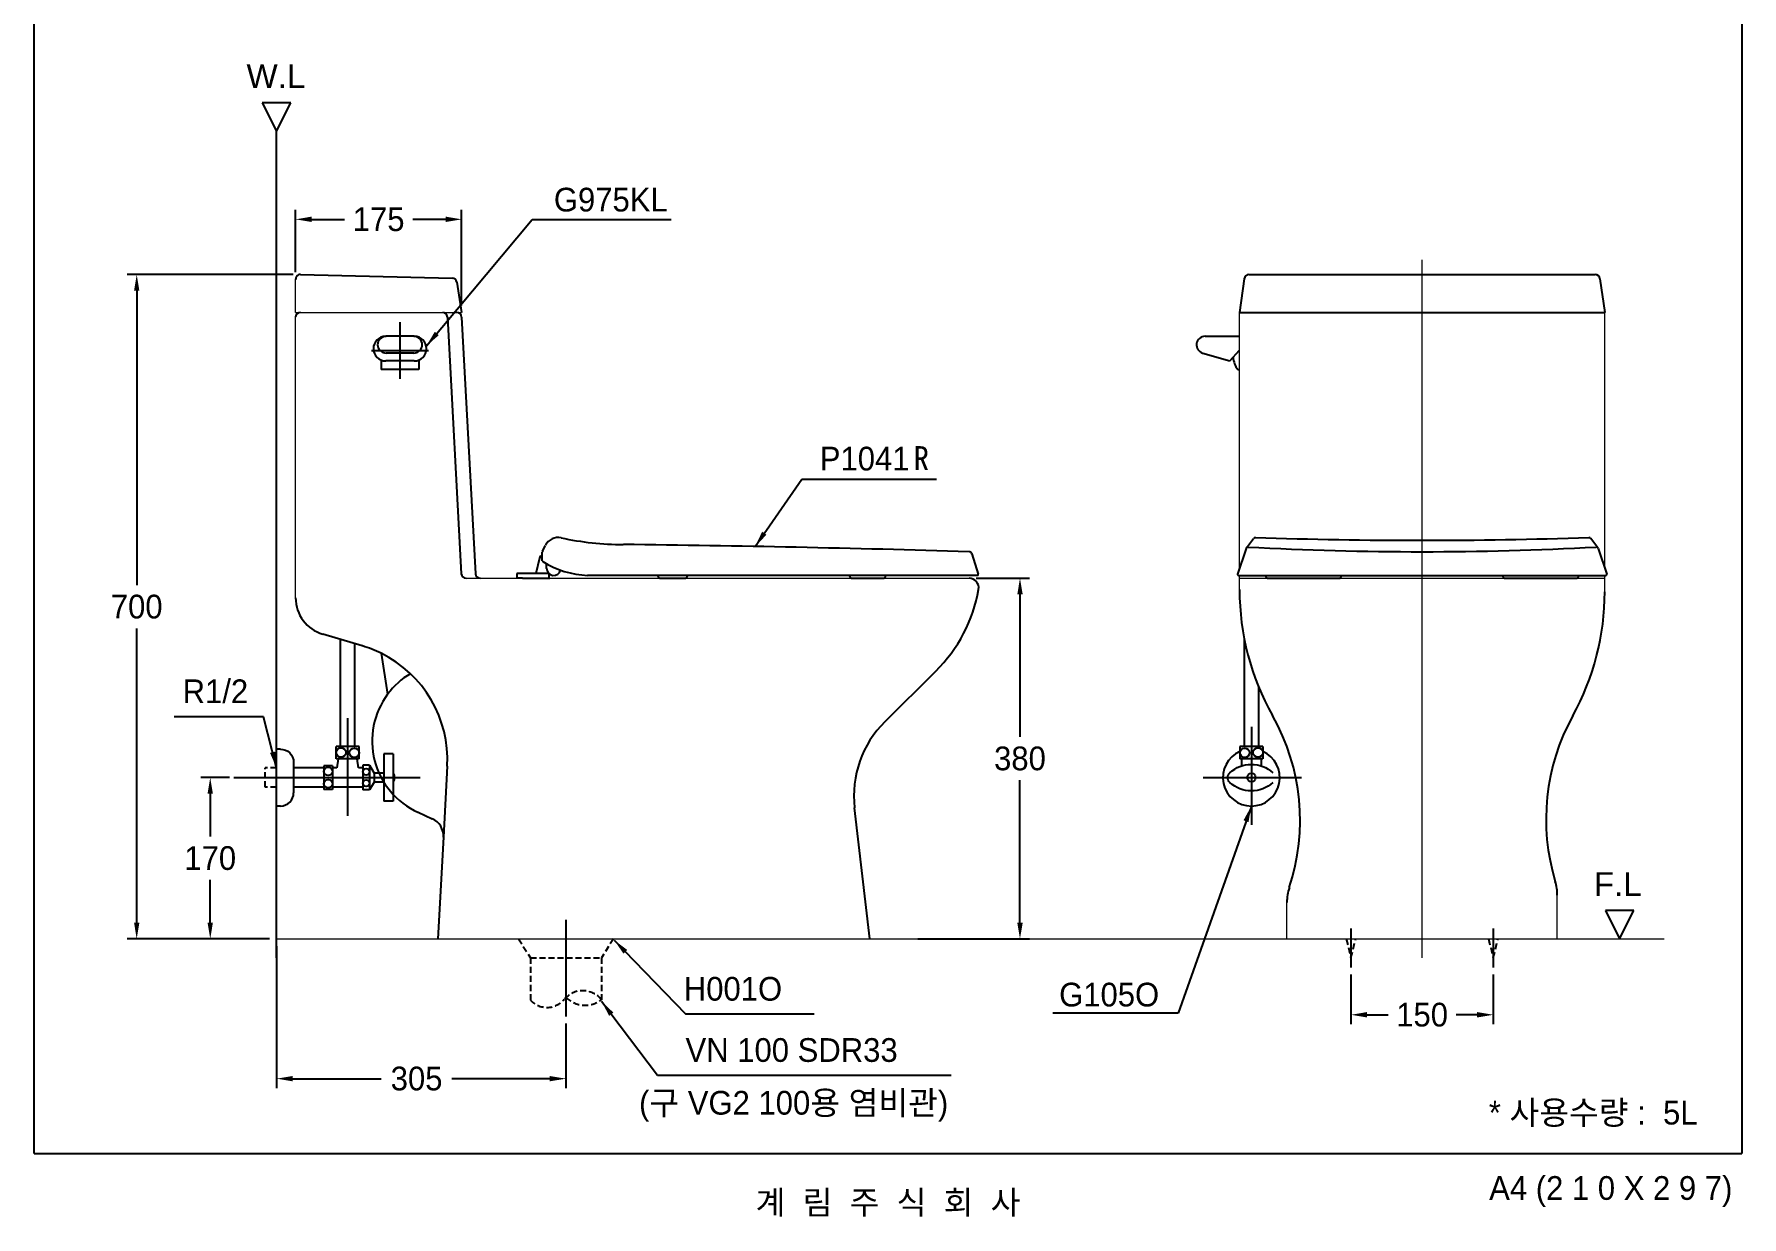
# Model space of a CAD drawing. Header units: millimetres. Extents: x 0 to 1800, y -67 to 2530.
# Drawn here: x 0 to 1800, y -67 to 1179 of the extents above; entities that cross this region are included whole.
import ezdxf
from ezdxf.enums import TextEntityAlignment as Align
from ezdxf.lldxf.tags import DXFTag

# ---------------------------------------------------------------- set-up
doc = ezdxf.new("R2010")
doc.units = ezdxf.units.MM
doc.linetypes.add('DASHED2', pattern=[9.525, 6.35, -3.175])
for name, color, linetype in [('TEXT', 7, 'Continuous'), ('내부선 및 부속', 4, 'Continuous'), ('도각라인', 7, 'Continuous'), ('외형선', 3, 'Continuous'), ('점선', 6, 'DASHED2'), ('중심선', 1, 'DASHED'), ('치수선', 7, 'Continuous')]:
    doc.layers.add(name, color=color, linetype=linetype)
doc.styles.add('____', font='')
doc.styles.add('타이틀', font='H2GTRM.TTF', dxfattribs={"height": 25})
doc.styles.add('타이틀2(바탕체)', font='', dxfattribs={"height": 25})
doc.styles.get('____').set_extended_font_data('굴림')
doc.styles.get('타이틀2(바탕체)').set_extended_font_data('BatangChe')
tags = doc.linetypes.add('DASHDOT', pattern=[70, 31, -13, 13, -13]).pattern_tags.tags
tags[10:11] = [DXFTag(74, 4), DXFTag(75, 0), DXFTag(340, '0'), DXFTag(46, 0.0), DXFTag(50, 0.0), DXFTag(44, 0.0), DXFTag(45, 0.0)]
tags[8:9] = [DXFTag(74, 4), DXFTag(75, 0), DXFTag(340, '0'), DXFTag(46, 0.0), DXFTag(50, 0.0), DXFTag(44, 0.0), DXFTag(45, 0.0)]
tags[6:7] = [DXFTag(74, 4), DXFTag(75, 0), DXFTag(340, '0'), DXFTag(46, 0.0), DXFTag(50, 0.0), DXFTag(44, 0.0), DXFTag(45, 0.0)]
tags[4:5] = [DXFTag(74, 4), DXFTag(75, 0), DXFTag(340, '0'), DXFTag(46, 0.0), DXFTag(50, 0.0), DXFTag(44, 0.0), DXFTag(45, 0.0)]
tags = doc.linetypes.add('DASHED', pattern=[25.72, 12.86, -12.86]).pattern_tags.tags
tags[6:7] = [DXFTag(74, 4), DXFTag(75, 0), DXFTag(340, '0'), DXFTag(46, 0.0), DXFTag(50, 0.0), DXFTag(44, 0.0), DXFTag(45, 0.0)]
tags[4:5] = [DXFTag(74, 4), DXFTag(75, 0), DXFTag(340, '0'), DXFTag(46, 0.0), DXFTag(50, 0.0), DXFTag(44, 0.0), DXFTag(45, 0.0)]
doc.dimstyles.new('MSADIM', dxfattribs={"dimtxt": 33, "dimasz": 17, "dimexe": 10, "dimexo": 7.5, "dimgap": 10, "dimtad": 0, "dimtih": 1, "dimtoh": 1, "dimdec": 0, "dimzin": 1, "dimdsep": 46, "dimtxsty": '____', "dimcen": 11.25, "dimadec": 0, "dimazin": 0, "dimtfac": 1, "dimtdec": 0, "dimtix": 1, "dimtmove": 0, "dimatfit": 3, "dimfxl": 1, "dimtolj": 1, "dimtzin": 1, "dimarcsym": 0})

# ---------------------------------------------------------------- blocks, each defined once
blk = doc.blocks.new('*D6')
at = {"layer": '치수선', "color": 0, "linetype": 'Continuous', "lineweight": -2, "transparency": 16777216}
for p, q in [((255.5, 218.5), (255.5, 68.7)), ((560.5, 136.7), (560.5, 68.7)), ((272.5, 78.7), (365.8, 78.7)), ((543.5, 78.7), (440.4, 78.7))]:
    blk.add_line(p, q, dxfattribs=at)
at = {"layer": '치수선', "color": 0, "linetype": 'Continuous', "transparency": 16777216}
for points in [[(272.5, 81.5), (272.5, 75.9), (255.5, 78.7)], [(543.5, 81.5), (543.5, 75.9), (560.5, 78.7)]]:
    blk.add_solid(points, dxfattribs=at)
at = {"layer": '치수선', "color": 0, "linetype": 'Continuous', "transparency": 16777216, "insert": (403.1, 78.7), "char_height": 25, "attachment_point": 5, "style": '____'}
blk.add_mtext('\\A1;305', dxfattribs=at)
blk = doc.blocks.new('*D7')
at = {"layer": '치수선', "color": 0, "linetype": 'Continuous', "lineweight": -2, "transparency": 16777216}
for p, q in [((206, 396), (175.6, 396)), ((185.6, 379), (185.6, 333.8)), ((185.6, 243), (185.6, 288.1)), ((248, 226), (175.6, 226))]:
    blk.add_line(p, q, dxfattribs=at)
at = {"layer": '치수선', "color": 0, "linetype": 'Continuous', "transparency": 16777216}
for points in [[(182.8, 379), (188.4, 379), (185.6, 396)], [(182.8, 243), (188.4, 243), (185.6, 226)]]:
    blk.add_solid(points, dxfattribs=at)
at = {"layer": '치수선', "color": 0, "linetype": 'Continuous', "transparency": 16777216, "insert": (185.6, 311), "char_height": 25, "attachment_point": 5, "style": '____'}
blk.add_mtext('\\A1;170', dxfattribs=at)
blk = doc.blocks.new('*D8')
at = {"layer": '치수선', "color": 0, "linetype": 'Continuous', "lineweight": -2, "transparency": 16777216}
for p, q in [((273.1, 926), (98.1, 926)), ((108.1, 909), (108.1, 598.8)), ((108.1, 243), (108.1, 553.1)), ((248, 226), (98.1, 226))]:
    blk.add_line(p, q, dxfattribs=at)
at = {"layer": '치수선', "color": 0, "linetype": 'Continuous', "transparency": 16777216}
for points in [[(105.3, 909), (110.9, 909), (108.1, 926)], [(105.3, 243), (110.9, 243), (108.1, 226)]]:
    blk.add_solid(points, dxfattribs=at)
at = {"layer": '치수선', "color": 0, "linetype": 'Continuous', "transparency": 16777216, "insert": (108.1, 576), "char_height": 25, "attachment_point": 5, "style": '____'}
blk.add_mtext('\\A1;700', dxfattribs=at)
blk = doc.blocks.new('*D10')
at = {"layer": '치수선', "color": 0, "linetype": 'Continuous', "lineweight": -2, "transparency": 16777216}
for p, q in [((993.1, 606), (1049.1, 606)), ((1039.1, 589), (1039.1, 438.8)), ((1039.1, 243), (1039.1, 393.1)), ((931.4, 226), (1049.1, 226))]:
    blk.add_line(p, q, dxfattribs=at)
at = {"layer": '치수선', "color": 0, "linetype": 'Continuous', "transparency": 16777216}
for points in [[(1036.3, 589), (1042, 589), (1039.1, 606)], [(1036.3, 243), (1042, 243), (1039.1, 226)]]:
    blk.add_solid(points, dxfattribs=at)
at = {"layer": '치수선', "color": 0, "linetype": 'Continuous', "transparency": 16777216, "insert": (1039.1, 416), "char_height": 25, "attachment_point": 5, "style": '____'}
blk.add_mtext('\\A1;380', dxfattribs=at)
blk = doc.blocks.new('*D12')
at = {"layer": '치수선', "color": 0, "linetype": 'Continuous', "lineweight": -2, "transparency": 16777216}
for p, q in [((1388, 188.5), (1388, 136)), ((1538, 188.5), (1538, 136)), ((1405, 146), (1427.1, 146)), ((1521, 146), (1498.9, 146))]:
    blk.add_line(p, q, dxfattribs=at)
at = {"layer": '치수선', "color": 0, "linetype": 'Continuous', "transparency": 16777216}
for points in [[(1405, 148.9), (1405, 143.2), (1388, 146)], [(1521, 148.9), (1521, 143.2), (1538, 146)]]:
    blk.add_solid(points, dxfattribs=at)
at = {"layer": '치수선', "color": 0, "linetype": 'Continuous', "transparency": 16777216, "insert": (1463, 146), "char_height": 25, "attachment_point": 5, "style": '____'}
blk.add_mtext('\\A1;150', dxfattribs=at)
blk = doc.blocks.new('*D13')
at = {"layer": '치수선', "color": 0, "linetype": 'Continuous', "lineweight": -2, "transparency": 16777216}
for p, q in [((275.6, 928.5), (275.6, 994.2)), ((450.6, 893.5), (450.6, 994.2)), ((292.6, 984.2), (327.1, 984.2)), ((433.6, 984.2), (399, 984.2))]:
    blk.add_line(p, q, dxfattribs=at)
at = {"layer": '치수선', "color": 0, "linetype": 'Continuous', "transparency": 16777216}
for points in [[(292.6, 987.1), (292.6, 981.4), (275.6, 984.2)], [(433.6, 987.1), (433.6, 981.4), (450.6, 984.2)]]:
    blk.add_solid(points, dxfattribs=at)
at = {"layer": '치수선', "color": 0, "linetype": 'Continuous', "transparency": 16777216, "insert": (363.1, 984.2), "char_height": 25, "attachment_point": 5, "style": '____'}
blk.add_mtext('\\A1;175', dxfattribs=at)

msp = doc.modelspace()

# ---------------------------------------------------------------- linework, layer by layer
at = {"layer": '내부선 및 부속', "linetype": 'Continuous', "lineweight": 18}
for p, q in [((280.6, 886), (445.6, 886)), ((1270.5, 886), (1655.5, 886)), ((455.2, 606), (470.2, 606)), ((1270.5, 606), (1655.5, 606))]:
    msp.add_line(p, q, dxfattribs=at)
at = {"layer": '내부선 및 부속', "lineweight": 18}
msp.add_line((280.6, 886), (445.6, 886), dxfattribs=at)
at = {"layer": '내부선 및 부속'}
for p, q in [((1270.5, 886), (1655.5, 886)), ((435.6, 881.2), (450.2, 610.7)), ((535.6, 624.5), (535.6, 633.5)), ((535.8, 634.4), (538.9, 640.7)), ((988.2, 631.9), (995.2, 610.3)), ((1277.5, 637.5), (1268.4, 610.3)), ((1277.8, 638.1), (1285.2, 648)), ((1648.2, 638.1), (1640.8, 648)), ((1648.5, 637.5), (1657.6, 610.3)), ((540.1, 616.4), (540.1, 621.3)), ((994.2, 609), (583.4, 609)), ((1269.4, 609), (1656.6, 609)), ((435.4, 408), (431.3, 333.3))]:
    msp.add_line(p, q, dxfattribs=at)
at = {"layer": '내부선 및 부속', "linetype": 'Continuous'}
for p, q in [((400.6, 861), (370.6, 861)), ((1234.2, 861), (1270.5, 861)), ((1260.2, 835), (1270.5, 846.2)), ((365.6, 836), (365.6, 826)), ((400.6, 835), (370.6, 835)), ((400.2, 843.3), (370.9, 843.3)), ((405.6, 836), (405.6, 826)), ((1231.7, 843.3), (1260.2, 835)), ((405.6, 826), (365.6, 826)), ((1268.7, 826), (1270.5, 826)), ((532.7, 627.2), (528.7, 611)), ((542.5, 611), (508.6, 611)), ((508.6, 611), (508.6, 606)), ((514.9, 606), (508.6, 606)), ((514.9, 606), (542.6, 606)), ((542.1, 606), (543.7, 606)), ((542.6, 610.9), (542.6, 606)), ((657.5, 609), (657.5, 608.5)), ((660, 606), (686, 606)), ((688.5, 609), (688.5, 608.5)), ((859.5, 609), (859.5, 608.5)), ((862, 606), (895, 606)), ((897.5, 609), (897.5, 608.5)), ((1298, 609), (1298, 608.5)), ((1300.5, 606), (1375.5, 606)), ((1378, 609), (1378, 608.5)), ((1548, 609), (1548, 608.5)), ((1550.5, 606), (1625.5, 606)), ((1628, 609), (1628, 608.5)), ((323, 428.7), (323, 541.5)), ((1275.5, 542.3), (1275.5, 428.7)), ((338, 428.7), (338, 537.1)), ((1290.5, 492), (1290.5, 428.7)), ((259.5, 426), (255.5, 426)), ((342.5, 428.7), (318.5, 428.7)), ((318.5, 415.7), (318.5, 428.7)), ((342.5, 415.7), (318.5, 415.7)), ((320.5, 415.7), (319, 406.2)), ((342, 406.2), (340.5, 415.7)), ((342.5, 415.7), (342.5, 428.7)), ((368.5, 421), (368.5, 371)), ((378.5, 421), (368.5, 421)), ((378.5, 421), (378.5, 371)), ((1271, 428.7), (1271, 415.7)), ((1295, 428.7), (1271, 428.7)), ((1295, 415.7), (1271, 415.7)), ((1272.5, 415.7), (1272.5, 408.3)), ((1293.5, 415.7), (1293.5, 408.3)), ((1295, 428.7), (1295, 415.7)), ((273.5, 412), (273.5, 380)), ((305.5, 406.2), (273.5, 406.2)), ((305.5, 408.5), (305.5, 383.5)), ((314.5, 408.5), (305.5, 408.5)), ((314.5, 408.5), (314.5, 383.5)), ((319, 406.2), (314.5, 406.2)), ((346.5, 406.2), (342, 406.2)), ((353.5, 409), (346.5, 409)), ((346.5, 409), (346.5, 383)), ((353.5, 409), (353.5, 383)), ((353.5, 409), (358.5, 400.7)), ((358.5, 400.7), (358.5, 391.2)), ((368.5, 400.7), (358.5, 400.7)), ((305.5, 385.7), (273.5, 385.7)), ((314.5, 383.5), (305.5, 383.5)), ((346.5, 385.7), (314.5, 385.7)), ((353.5, 383), (346.5, 383)), ((358.5, 391.2), (353.5, 383)), ((368.5, 391.2), (358.5, 391.2)), ((259.5, 366), (255.5, 366)), ((378.5, 371), (368.5, 371))]:
    msp.add_line(p, q, dxfattribs=at)
at = {"layer": '내부선 및 부속', "linetype": 'Continuous', "flags": 128}
for points in [[(259.5, 426, -0.414214), (273.5, 412)], [(378.5, 400.5, -0.31563), (378.5, 391.5)], [(1260.3, 390.8, -0.44), (1260.3, 401.1)], [(1260.3, 401.1, -0.388889), (1305.7, 401.1)], [(1305.7, 390.8, -0.388889), (1260.3, 390.8)]]:
    msp.add_lwpolyline(points, format="xyb", dxfattribs=at)
at = {"layer": '내부선 및 부속', "linetype": 'Continuous'}
for centre, radius in [((323.5, 422.4), 5), ((337.5, 422.1), 5), ((1276, 422.1), 5), ((1290, 422.4), 5), ((310, 402.5), 4.5), ((350, 402), 3.5), ((1283, 396), 4.5), ((310, 389.5), 4.5), ((350, 390), 3.5)]:
    msp.add_circle(centre, radius, dxfattribs=at)
at = {"layer": '내부선 및 부속'}
for centre, radius, start, end in [((430.6, 881), 5, 3.0961, 90), ((552.4, 634), 15, 77.9144, 153.4349), ((621.4, 956.6), 315, 257.9144, 269.9304), ((1287.2, 646.4), 2.5, 88.0717, 141.3402), ((1463, 5869), 5223, 268.0717, 271.9283), ((1638.8, 646.4), 2.5, 38.6598, 91.9283), ((537.6, 633.5), 2, 153.4349, 180), ((385.9, -19316), 19959, 88.27855, 89.32486), ((985.4, 631), 3, 17.7447, 88.2785), ((1279.4, 636.9), 2, 86.9292, 161.5651), ((1463, 4059), 3425, 266.9292, 273.0708), ((1646.6, 636.9), 2, 18.4349, 93.0708), ((536.6, 624.5), 1, 180, 238.3924), ((588.5, 708.8), 100, 238.3924, 267.0902), ((547.6, 616.5), 7.5, 180.1051, 345.9993), ((455.2, 611), 5, 183.0961, 270), ((994.2, 610), 1, 270, 17.7447), ((1269.4, 610), 1, 161.5651, 270), ((1656.6, 610), 1, 270, 18.4349), ((310.6, 414.8), 125, 356.884, 63.841), ((438.7, 434.5), 82.5, 120.6795, 143.2339)]:
    msp.add_arc(centre, radius, start, end, dxfattribs=at)
at = {"layer": '내부선 및 부속', "linetype": 'Continuous'}
for centre, radius, start, end in [((370.6, 848), 13, 90, 270), ((370.9, 852.1), 8.82, 90, 270), ((400.2, 852.1), 8.82, 270, 90), ((400.6, 848), 13, 270, 90), ((1234.2, 852), 9, 90, 253.6627), ((1288.7, 841), 25, 184.7191, 216.8699), ((537.6, 626), 5, 113.5697, 165.8872), ((660, 608.5), 2.5, 180, 270), ((686, 608.5), 2.5, 270, 0), ((862, 608.5), 2.5, 180, 270), ((895, 608.5), 2.5, 270, 0), ((1300.5, 608.5), 2.5, 180, 270), ((1375.5, 608.5), 2.5, 270, 0), ((1550.5, 608.5), 2.5, 180, 270), ((1625.5, 608.5), 2.5, 270, 0), ((1283, 396), 30, 113.5781, 66.4217), ((259.5, 380), 14, 270, 360)]:
    msp.add_arc(centre, radius, start, end, dxfattribs=at)
at = {"layer": '도각라인', "color": 7}
for p, q in [((0, 0), (0, 2530)), ((1800, 2530), (1800, 0)), ((0, 0), (1800, 0))]:
    msp.add_line(p, q, dxfattribs=at)
at = {"layer": '외형선', "linetype": 'Continuous'}
for p, q in [((270.5, 1107.1), (240.5, 1107.1)), ((240.5, 1107.1), (255.5, 1077.1)), ((255.5, 1077.1), (270.5, 1107.1)), ((1686.2, 256), (1656.2, 256)), ((1656.2, 256), (1671.2, 226)), ((1671.2, 226), (1686.2, 256))]:
    msp.add_line(p, q, dxfattribs=at)
at = {"layer": '외형선'}
for p, q in [((255.5, 206), (255.5, 1077.1)), ((280.7, 926), (440.7, 922.3)), ((445.5, 918.1), (450.6, 886)), ((1275.5, 921.7), (1270.5, 886)), ((1280.5, 926), (1645.5, 926)), ((1650.4, 921.7), (1655.5, 886)), ((450.6, 881.2), (465.2, 610.7)), ((345.9, 534.7), (304.3, 547)), ((365.7, 527), (372.6, 483.9)), ((896.6, 454.8), (950.5, 508.2)), ((880.8, 226), (864.8, 364.1)), ((404.6, 359.4), (419.6, 352.6)), ((431.3, 333.3), (425.5, 226))]:
    msp.add_line(p, q, dxfattribs=at)
at = {"layer": '외형선', "lineweight": 18}
for p, q in [((275.6, 886), (275.6, 921)), ((275.6, 886), (280.6, 886)), ((445.6, 886), (450.6, 886))]:
    msp.add_line(p, q, dxfattribs=at)
at = {"layer": '외형선', "linetype": 'Continuous', "lineweight": 18}
for p, q in [((1270.5, 616.5), (1270.5, 886)), ((1655.5, 616.5), (1655.5, 886)), ((275.6, 585.4), (275.6, 881)), ((275.6, 585.4), (275.6, 881)), ((470.2, 606), (985.6, 606)), ((1270.5, 594), (1270.5, 609)), ((1655.5, 591.7), (1655.5, 609)), ((1605.5, 226), (1605.5, 271.9)), ((1320.5, 226), (1320.5, 264.3)), ((255.5, 226), (1320.5, 226)), ((1320.5, 226), (1718, 226))]:
    msp.add_line(p, q, dxfattribs=at)
at = {"layer": '외형선'}
for centre, radius, start, end in [((280.6, 921), 5, 88.6962, 180), ((440.6, 917.3), 5, 8.9495, 88.6962), ((1280.5, 921), 5, 90, 171.9497), ((1645.5, 921), 5, 8.0503, 90), ((280.6, 881), 5, 90, 180), ((445.6, 881), 5, 3.1782, 90), ((470.2, 611), 5, 183.0961, 270), ((837.8, 621.8), 160, 314.7519, 350.0766), ((985.6, 596), 10, 350.0766, 90), ((315.6, 585.4), 40, 180, 253.5686), ((1540.5, 594), 270, 180, 209.4385), ((1385.5, 591.7), 270, 331.034, 0), ((310.6, 414.8), 125, 63.841, 73.5686), ((438.7, 434.5), 82.5, 143.2339, 245.5641), ((974.1, 376.7), 110, 134.7519, 186.5958), ((1109.4, 350.7), 225, 341.6971, 29.4385), ((1818.6, 352), 225, 151.034, 196.932), ((411.4, 334.4), 20, 356.884, 65.5641), ((1370.5, 264.3), 50, 161.6971, 180), ((1555.5, 271.9), 50, 0, 16.932)]:
    msp.add_arc(centre, radius, start, end, dxfattribs=at)
at = {"layer": '점선'}
for p, q in [((243.5, 385.7), (243.5, 406.2)), ((255.5, 406.2), (243.5, 406.2)), ((255.5, 385.7), (243.5, 385.7)), ((510.5, 226), (523, 206)), ((610.5, 226), (598, 206)), ((1383, 226), (1388, 206)), ((1388, 206), (1393, 226)), ((1533, 226), (1538, 206)), ((1538, 206), (1543, 226)), ((523, 206), (523, 161.5)), ((523, 206), (598, 206)), ((598, 206), (598, 161.8))]:
    msp.add_line(p, q, dxfattribs=at)
for centre, radius, start, end in [((540.5, 177.4), 23.6, 222.2205, 320.2275), ((578.2, 146), 25.4, 38.5927, 140.2275), ((580.7, 185.4), 29.3, 226.4632, 306.3085)]:
    msp.add_arc(centre, radius, start, end, dxfattribs=at)
at = {"layer": '중심선', "lineweight": 18}
for p, q in [((1463, 872), (1463, 941.5)), ((1463, 206), (1463, 886))]:
    msp.add_line(p, q, dxfattribs=at)
at = {"layer": '중심선'}
for p, q in [((385.6, 876), (385.6, 816)), ((355.6, 846), (415.6, 846))]:
    msp.add_line(p, q, dxfattribs=at)
at = {"layer": '중심선', "linetype": 'DASHDOT'}
for p, q in [((330.5, 355.7), (330.5, 458.7)), ((1283, 449.4), (1283, 346.3)), ((210.5, 396), (406.9, 396)), ((1232.2, 396), (1335.8, 396)), ((560.5, 246), (560.5, 144.2)), ((1388, 237.1), (1388, 196)), ((1538, 237.1), (1538, 196))]:
    msp.add_line(p, q, dxfattribs=at)
at = {"layer": '치수선', "linetype": 'Continuous'}
for p, q in [((542, 984.2), (671.4, 984.2)), ((703.4, 147.1), (822.3, 147.1)), ((1188.9, 147.6), (1073.9, 147.6)), ((674.2, 82.4), (966.6, 82.4))]:
    msp.add_line(p, q, dxfattribs=at)

# ---------------------------------------------------------------- texts
at = {"layer": 'TEXT', "style": '타이틀'}
for s, p in [('P1041', (875.4, 732.1)), ('* 사용수량 :  5L', (1643.3, 42.9))]:
    msp.add_text(s, height=25, dxfattribs=at).set_placement(p, align=Align.MIDDLE_CENTER)
at = {"layer": 'TEXT', "char_height": 25, "attachment_point": 1, "line_spacing_factor": 0.963855, "style": '타이틀'}
for s, insert, width in [('\\fArial;W.L', (223.8, 1147.7), 248.993), ('\\A1;G975KL', (547.8, 1017.5), 248.993), ('\\fArial;F.L', (1644, 296.3), 248.993), ('\\A1; G105O', (1071.3, 179.8), 248.993), ('\\A1;VN 100 SDR33', (686.6, 121.4), 379.657), ('\\A1;(구 VG2 100{\\fGulim|b0|i0|c129|p50;용 염비관)}', (637.6, 65.8), 379.657)]:
    msp.add_mtext(s, dxfattribs=dict(at, insert=insert, width=width))
at = {"layer": 'TEXT', "insert": (927, 745.2), "char_height": 25, "attachment_point": 1, "style": '타이틀2(바탕체)'}
msp.add_mtext_dynamic_manual_height_columns('R', width=94.561, gutter_width=125, heights=[0], dxfattribs=at)
at = {"layer": '도각라인', "style": '타이틀'}
msp.add_text('A4 (2 1 0 X 2 9 7)', height=25, dxfattribs=at).set_placement((1790, -36.5), align=Align.MIDDLE_RIGHT)
msp.add_text('계  림  주  식  회  사', height=25, dxfattribs=at).set_placement((900, -51.7), align=Align.MIDDLE_CENTER)
at = {"layer": '치수선', "linetype": 'Continuous', "char_height": 25, "attachment_point": 1, "line_spacing_factor": 0.963855, "style": '타이틀'}
for s, insert, width in [('\\A1;R1/2', (156.5, 499.4), 248.993), ('\\A1; H001O', (675.7, 185.9), 361.787)]:
    msp.add_mtext(s, dxfattribs=dict(at, insert=insert, width=width))

# ---------------------------------------------------------------- dimensions: what is measured, and where the dimension line sits
at = {"layer": '치수선', "linetype": 'Continuous'}
for base, p1, p2, picture, middle in [((450.6, 984.2), (275.6, 921), (450.6, 886), '*D13', (363.1, 984.2)), ((1538, 146), (1388, 196), (1538, 196), '*D12', (1463, 146))]:
    dim = msp.add_linear_dim(base=base, p1=p1, p2=p2, dimstyle='MSADIM', override={"dimtxt": 25}, dxfattribs=at)
    dim.commit()
    dim.dimension.update_dxf_attribs({"geometry": picture, "text_midpoint": middle})
for base, p1, p2, picture, middle in [((108.1, 226), (280.6, 926), (255.5, 226), '*D8', (108.1, 576)), ((1039.1, 606), (923.9, 226), (985.6, 606), '*D10', (1039.1, 416)), ((185.6, 226), (213.5, 396), (255.5, 226), '*D7', (185.6, 311))]:
    dim = msp.add_linear_dim(base=base, p1=p1, p2=p2, angle=90, dimstyle='MSADIM', override={"dimtxt": 25}, dxfattribs=at)
    dim.commit()
    dim.dimension.update_dxf_attribs({"geometry": picture, "text_midpoint": middle})
dim = msp.add_linear_dim(base=(560.5, 78.7), p1=(255.5, 226), p2=(560.5, 144.2), dimstyle='MSADIM', override={"dimtxt": 25}, dxfattribs=at)
dim.commit()
dim.dimension.update_dxf_attribs({"geometry": '*D6', "text_midpoint": (403.1, 78.7), "dimtype": 160})

# ---------------------------------------------------------------- leaders
at = {"layer": '치수선', "linetype": 'Continuous', "annotation_type": 0, "has_hookline": 1, "hookline_direction": 0}
for points, override in [([(413.5, 850.9), (525, 984.2), (542, 984.2)], {"dimtxt": 25}), ([(611.4, 224.6), (686.4, 147.1), (703.4, 147.1)], {"dimtxt": 30}), ([(598, 160.2), (657.2, 82.4), (674.2, 82.4)], {"dimtxt": 25})]:
    msp.add_leader(points, dimstyle='MSADIM', override=override, dxfattribs=at)
at = {"layer": '치수선', "linetype": 'Continuous'}
for points in [[(759.9, 639.5), (809.3, 710.3), (951, 710.3)], [(255.5, 406.2), (241.8, 459.9), (147.5, 459.9)]]:
    msp.add_leader(points, dimstyle='MSADIM', override={"dimtxt": 25}, dxfattribs=at)
at = {"layer": '치수선', "linetype": 'Continuous', "annotation_type": 0, "has_hookline": 1, "hookline_direction": 0, "horizontal_direction": (-1, 0, 0)}
msp.add_leader([(1283, 366), (1205.9, 147.6), (1188.9, 147.6)], dimstyle='MSADIM', override={"dimtxt": 25}, dxfattribs=at)

doc.saveas('drawing.dxf')
